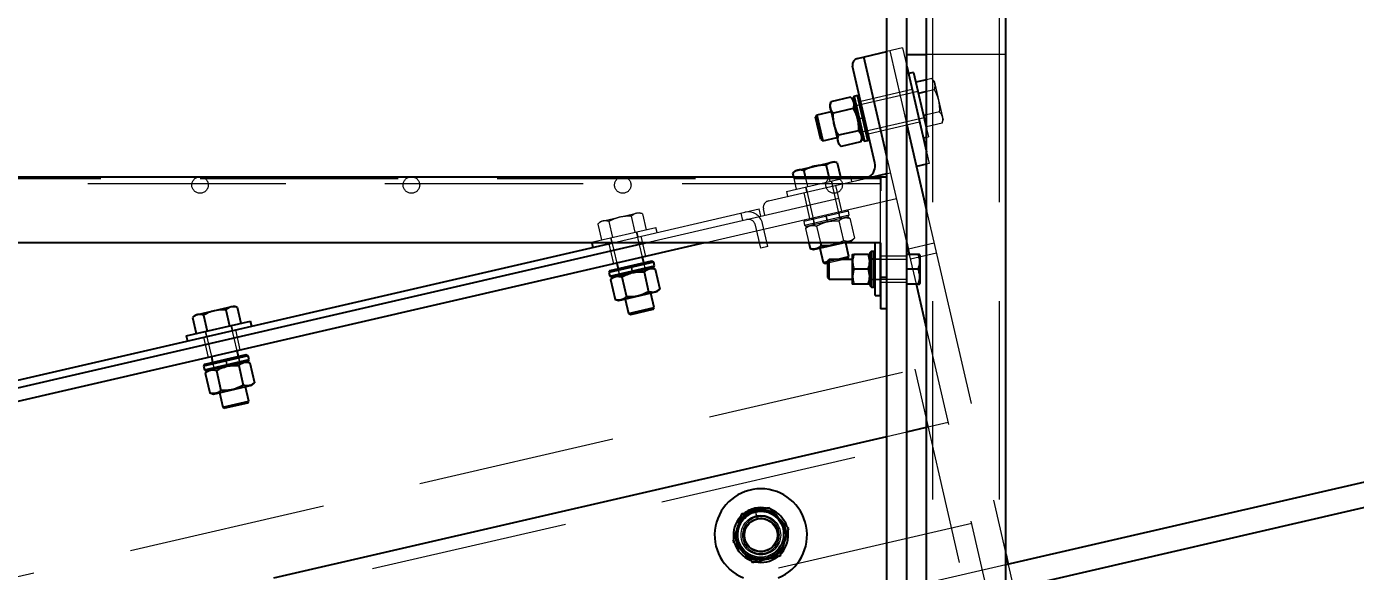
# Model space of a CAD drawing. Header units: millimetres. Extents: x 1293 to 41893, y 1011 to 26911.
# Drawn here: x 13356.9 to 13782.7, y 5968.2 to 6142.9 of the extents above; entities that cross this region are included whole.
import ezdxf

# ---------------------------------------------------------------- set-up
doc = ezdxf.new("R2010")
doc.units = ezdxf.units.MM
doc.header["$LTSCALE"] = 50
doc.linetypes.add('HIDDEN', pattern=[1.905, 1.27, -0.635])
doc.layers.add('CAPA_1', color=7, linetype='Continuous')
doc.styles.add('SLDTEXTSTYLE0', font='TXT', dxfattribs={"width": 0.75})
doc.dimstyles.new('SLDDIMSTYLE0', dxfattribs={"dimtxt": 100, "dimasz": 100, "dimexe": 0, "dimexo": 0.0625, "dimgap": 25, "dimtad": 2, "dimdec": 0, "dimlfac": 1.5, "dimrnd": 1e-09, "dimzin": 12, "dimdsep": 46, "dimtxsty": 'SLDTEXTSTYLE0', "dimsah": 1, "dimcen": 0.09, "dimadec": 0, "dimazin": 3, "dimtfac": 1, "dimtdec": 0, "dimtofl": 0, "dimtmove": 0, "dimatfit": 3, "dimfxl": 1, "dimfrac": 2, "dimtolj": 1, "dimtzin": 12, "dimarcsym": 0})
doc.dimstyles.new('SLDDIMSTYLE1', dxfattribs={"dimtxt": 100, "dimasz": 100, "dimexe": 0, "dimexo": 0.0625, "dimgap": 25, "dimtad": 2, "dimdec": 4, "dimlfac": 75, "dimzin": 12, "dimdsep": 46, "dimtxsty": 'SLDTEXTSTYLE0', "dimsah": 1, "dimcen": 0.09, "dimadec": 0, "dimazin": 3, "dimtfac": 1, "dimtdec": 0, "dimtofl": 0, "dimtmove": 0, "dimatfit": 3, "dimfxl": 1, "dimfrac": 2, "dimtolj": 1, "dimtzin": 12, "dimarcsym": 0})

# ---------------------------------------------------------------- blocks, each defined once
blk = doc.blocks.new('_D_3')
at = {"layer": 'CAPA_1', "transparency": 16777216}
blk.add_arc((9899.27, 4708.49), 5214.32, 0, 13, dxfattribs=at)
for points in [[(14979.94, 5881.46), (14986.48, 5780.49), (15016.52, 5787.13)], [(15113.58, 4708.49), (15128.01, 4808.64), (15097.24, 4808.34)]]:
    blk.add_solid(points, dxfattribs=at)
at = {"layer": 'CAPA_1', "transparency": 16777216, "insert": (15196.76, 5413.27), "char_height": 100, "attachment_point": 1, "rotation": 276.5, "style": 'SLDTEXTSTYLE0'}
blk.add_mtext('13°', dxfattribs=at)
blk = doc.blocks.new('_D_5')
at = {"layer": 'CAPA_1', "transparency": 16777216}
for p, q in [((11574.4, 7831.18), (17588.06, 7831.18)), ((17538.06, 7831.18), (17538.06, 4708.49)), ((16485.16, 4708.49), (17588.06, 4708.49))]:
    blk.add_line(p, q, dxfattribs=at)
for points in [[(17538.06, 7831.18), (17522.68, 7731.18), (17553.45, 7731.18)], [(17538.06, 4708.49), (17553.45, 4808.49), (17522.68, 4808.49)]]:
    blk.add_solid(points, dxfattribs=at)
at = {"layer": 'CAPA_1', "transparency": 16777216, "insert": (17409.15, 6122.06), "char_height": 100, "attachment_point": 1, "rotation": 90, "style": 'SLDTEXTSTYLE0'}
blk.add_mtext('4684', dxfattribs=at)

msp = doc.modelspace()

# ---------------------------------------------------------------- linework, layer by layer
at = {"color": 7, "linetype": 'Continuous', "lineweight": 25}
for p, q in [((13645.3101497, 4848.3268323), (13645.3101497, 7081.6452249)), ((13670.7101497, 4848.3268323), (13670.7101497, 7081.6452249)), ((13632.6101497, 4721.8176909), (13632.6101497, 6351.8262403)), ((13638.9601497, 4708.4843575), (13638.9601497, 6351.8262403)), ((13623.1799955, 6132.6696017), (13632.6101497, 6134.8467243)), ((13632.6101497, 6101.2476261), (13625.2457121, 6133.1465099)), ((13638.9601497, 6133.9020517), (13645.3101497, 6133.9020517)), ((13628.7392211, 6099.195551), (13621.5962633, 6130.1351004)), ((13638.9601497, 6130.1994801), (13645.3101497, 6102.6946083)), ((13641.1634832, 6128.1833574), (13639.5135499, 6127.8024403)), ((13641.1634832, 6128.1833574), (13645.3101497, 6110.2221718)), ((13645.3101497, 6125.8041916), (13641.8947957, 6125.015695)), ((13620.9720438, 6120.1850764), (13614.6065931, 6118.7154963)), ((13621.7827433, 6119.3157076), (13620.9720438, 6120.1850764)), ((13622.0591522, 6120.4708126), (13621.6625846, 6119.8361719)), ((13624.7384904, 6106.5129604), (13621.6625846, 6119.8361719)), ((13623.2223552, 6120.7393592), (13622.0591522, 6120.4708126)), ((13622.0591522, 6120.4708126), (13625.3731311, 6106.1163929)), ((13623.8569959, 6120.3427917), (13623.2223552, 6120.7393592)), ((13626.5363341, 6106.3849394), (13623.2223552, 6120.7393592)), ((13645.3101497, 6122.041582), (13642.7195055, 6121.4434846)), ((13614.7245488, 6115.5624174), (13610.1096854, 6114.4969922)), ((13614.6065931, 6118.7154963), (13614.2590474, 6117.5787255)), ((13614.2590474, 6117.5787255), (13617.0946358, 6105.2964427)), ((13621.7964752, 6116.6132432), (13615.4313876, 6115.143747)), ((13610.1096854, 6114.4969922), (13609.7131178, 6113.8623514)), ((13611.3796302, 6106.6438932), (13609.7131178, 6113.8623514)), ((13610.1096854, 6114.4969922), (13612.0142709, 6106.2473256)), ((13638.9601497, 6111.3805715), (13645.3101497, 6083.8756997)), ((13645.3101497, 6114.5163627), (13644.368925, 6114.2990638)), ((13612.0142709, 6106.2473256), (13616.6291344, 6107.3127508)), ((13623.4459915, 6109.4684033), (13617.0809039, 6107.998907)), ((13624.270786, 6105.8966539), (13624.6183317, 6107.0334247)), ((13626.5363341, 6106.3849394), (13626.9329017, 6107.0195802)), ((13644.2750139, 6107.1782739), (13645.3101497, 6107.4172538)), ((13645.3101497, 6110.753753), (13645.1936347, 6110.7268534)), ((13611.3796302, 6106.6438932), (13612.0142709, 6106.2473256)), ((13617.0946358, 6105.2964427), (13617.9053354, 6104.4270739)), ((13624.270786, 6105.8966539), (13617.9053354, 6104.4270739)), ((13624.7384904, 6106.5129604), (13625.3731311, 6106.1163929)), ((13625.3731311, 6106.1163929), (13626.5363341, 6106.3849394)), ((13603.2030761, 6096.668069), (13614.7233884, 6099.3277427)), ((13614.7233884, 6099.3277427), (13614.7743139, 6099.3394997)), ((13614.7743139, 6099.3394997), (13615.577995, 6099.5250442)), ((13616.6625114, 6099.1934742), (13615.577995, 6099.5250442)), ((13616.6625114, 6099.1934742), (13617.6973268, 6094.7111964)), ((13645.3101497, 6098.7791943), (13642.0435187, 6098.0250331)), ((13124.6101497, 6094.7111964), (13632.6168163, 6094.7111964)), ((13603.2030761, 6096.668069), (13602.3736698, 6095.8946352)), ((13602.3736698, 6095.8946352), (13602.6468882, 6094.7111964)), ((13605.9458802, 6096.7193449), (13606.4094979, 6094.7111964)), ((13613.090301, 6098.3687644), (13613.9347172, 6094.7111964)), ((13620.6066927, 6094.7111964), (13621.0122118, 6094.8048178)), ((13621.033826, 6094.7111964), (13621.0122118, 6094.8048178)), ((13628.1342562, 6094.7111964), (13632.6101497, 6095.7445378)), ((13630.4968163, 6094.7111964), (13630.4968163, 6090.1565297)), ((13630.4968163, 6073.5445297), (13126.7301497, 6073.5445297)), ((13574.0891674, 6073.5445297), (13204.7245742, 5988.2699942)), ((13245.7864902, 6004.5275968), (13544.73167, 6073.5445297)), ((13246.3197742, 6002.2176902), (13555.2702588, 6073.5445297)), ((13538.0004841, 6073.5445297), (13538.3411022, 6072.0691509)), ((13607.533819, 6073.5445297), (13607.9513209, 6071.7361303)), ((13609.0880917, 6071.3885846), (13618.4265161, 6073.5445297)), ((13611.2959871, 6073.5445297), (13611.5230702, 6072.5609248)), ((13620.4194916, 6069.1438081), (13619.403505, 6073.5445297)), ((13628.8001497, 6056.6111964), (13628.8001497, 6073.5445297)), ((13630.493483, 6056.6111964), (13630.493483, 6073.5445297)), ((13630.4968163, 6073.5445297), (13630.4968163, 6052.3778631)), ((13639.8610877, 6069.8403631), (13638.9601497, 6073.7427543)), ((13554.6826042, 6067.1525091), (13554.2635954, 6068.9674358)), ((13607.9513209, 6071.7361303), (13609.0880917, 6071.3885846)), ((13611.1043999, 6071.854086), (13612.169825, 6067.2392225)), ((13616.5603845, 6068.2528631), (13620.4194916, 6069.1438081)), ((13620.022924, 6068.5091674), (13620.4194916, 6069.1438081)), ((13621.5754432, 6069.8403631), (13621.5505663, 6069.7972751)), ((13621.5505663, 6060.3584511), (13621.5505663, 6069.7972751)), ((13626.6577424, 6069.8403631), (13621.9996403, 6069.8403631)), ((13627.1068163, 6070.3020297), (13627.635983, 6070.8311964)), ((13627.635983, 6070.831018), (13627.1068163, 6070.3018678)), ((13627.1068163, 6070.3020297), (13627.1068163, 6059.8536964)), ((13627.635983, 6070.8311964), (13628.270983, 6070.8311964)), ((13627.635983, 6059.3245297), (13627.635983, 6070.831018)), ((13627.635983, 6070.831018), (13628.270983, 6070.831018)), ((13628.270983, 6070.8311964), (13628.8001497, 6070.3020297)), ((13628.270983, 6070.831018), (13628.270983, 6059.3245297)), ((13628.8001497, 6070.3018678), (13628.270983, 6070.831018)), ((13642.6264481, 6069.8403631), (13638.9601497, 6069.8403631)), ((13643.193483, 6069.594991), (13643.0518174, 6069.8403631)), ((13643.193483, 6069.594991), (13643.193483, 6060.5607351)), ((13557.8540175, 6067.3416017), (13543.4995977, 6064.0276227)), ((13543.8961652, 6064.6622635), (13543.4995977, 6064.0276227)), ((13543.7681442, 6062.8644197), (13558.122564, 6066.1783987)), ((13543.8961652, 6064.6622635), (13557.2193767, 6067.7381692)), ((13557.7259965, 6065.5437579), (13544.402785, 6062.4678522)), ((13546.0139288, 6067.0628502), (13546.4329377, 6065.2479236)), ((13558.3423029, 6065.0760535), (13557.2055321, 6065.4235993)), ((13557.8540175, 6067.3416017), (13557.2193767, 6067.7381692)), ((13557.7259965, 6065.5437579), (13558.122564, 6066.1783987)), ((13558.122564, 6066.1783987), (13557.8540175, 6067.3416017)), ((13558.3423029, 6065.0760535), (13559.811883, 6058.7106029)), ((13612.169825, 6067.2392225), (13613.5601497, 6067.5602043)), ((13612.169825, 6067.2392225), (13612.8044658, 6066.842655)), ((13613.5601497, 6067.0171183), (13612.8044658, 6066.842655)), ((13614.0893163, 6068.2528631), (13613.5601497, 6067.7236964)), ((13613.5601497, 6067.7236964), (13613.5601497, 6062.4320297)), ((13621.5505663, 6068.2528631), (13614.0893163, 6068.2528631)), ((13614.0893163, 6061.9028631), (13614.0893163, 6068.2528631)), ((13620.022924, 6068.5091674), (13618.9127481, 6068.2528631)), ((13626.6542191, 6065.0778631), (13622.0031635, 6065.0778631)), ((13630.4968163, 6068.2528631), (13630.493483, 6068.2528631)), ((13642.6264481, 6065.0778631), (13638.9601497, 6065.0778631)), ((13543.4995977, 6064.0276227), (13543.7681442, 6062.8644197)), ((13543.7681442, 6062.8644197), (13544.402785, 6062.4678522)), ((13544.9232493, 6062.5880108), (13544.0538805, 6061.7773113)), ((13544.0538805, 6061.7773113), (13545.5234606, 6055.4118607)), ((13547.6257136, 6062.6017428), (13549.0952099, 6056.2366551)), ((13554.7705536, 6064.2512591), (13556.2400499, 6057.8861714)), ((13613.5601497, 6062.4320297), (13614.0893163, 6061.9028631)), ((13614.0893163, 6061.9028631), (13621.5505663, 6061.9028631)), ((13626.6577424, 6060.3153631), (13621.9996403, 6060.3153631)), ((13627.0819395, 6060.3153631), (13627.1068163, 6060.3584511)), ((13630.493483, 6061.9028631), (13630.4968163, 6061.9028631)), ((13632.6101497, 6062.3778631), (13630.4968163, 6062.3778631)), ((13642.6264481, 6060.3153631), (13638.9601497, 6060.3153631)), ((13645.3101497, 6046.2378825), (13642.0601072, 6060.3153631)), ((13643.0518174, 6060.3153631), (13643.193483, 6060.5607351)), ((13546.6602314, 6055.0643149), (13558.9425142, 6057.8999034)), ((13557.9916312, 6052.8195385), (13556.9262061, 6057.434402)), ((13558.9425142, 6057.8999034), (13559.811883, 6058.7106029)), ((13627.1068163, 6059.8536964), (13627.635983, 6059.3245297)), ((13627.635983, 6059.3245297), (13628.270983, 6059.3245297)), ((13628.270983, 6059.3245297), (13628.8001497, 6059.8536964)), ((13628.8001497, 6056.6111964), (13630.493483, 6056.6111964)), ((13411.7138137, 6050.5476269), (13423.234126, 6053.2073006)), ((13420.7464321, 6052.0510209), (13421.92847, 6046.931052)), ((13424.3186425, 6052.8757306), (13423.234126, 6053.2073006)), ((13424.3186425, 6052.8757306), (13425.5006804, 6047.7557618)), ((13545.5234606, 6055.4118607), (13546.6602314, 6055.0643149)), ((13548.6765395, 6055.5298164), (13549.7419647, 6050.9149529)), ((13549.7419647, 6050.9149529), (13557.9916312, 6052.8195385)), ((13557.5950637, 6052.1848977), (13550.3766054, 6050.5183853)), ((13557.5950637, 6052.1848977), (13557.9916312, 6052.8195385)), ((13632.6101497, 6052.3778631), (13630.4968163, 6052.3778631)), ((13408.0441764, 6043.7256103), (13428.6683428, 6048.4870743)), ((13410.8592071, 6050.3503254), (13410.0298009, 6049.5768916)), ((13410.0298009, 6049.5768916), (13411.2118388, 6044.4569228)), ((13410.8592071, 6050.3503254), (13411.6628882, 6050.5358698)), ((13411.6628882, 6050.5358698), (13411.7138137, 6050.5476269)), ((13413.6020113, 6050.4016014), (13414.7840492, 6045.2816325)), ((13429.0492599, 6046.837141), (13428.6683428, 6048.4870743)), ((13549.7419647, 6050.9149529), (13550.3766054, 6050.5183853)), ((13408.0441764, 6043.7256103), (13408.4250935, 6042.075677)), ((13424.7665956, 6037.1590352), (13424.3475868, 6038.9739619)), ((13427.9380088, 6037.3481277), (13413.583589, 6034.0341488)), ((13413.9801566, 6034.6687896), (13413.583589, 6034.0341488)), ((13413.8521356, 6032.8709458), (13428.2065554, 6036.1849248)), ((13413.9801566, 6034.6687896), (13427.3033681, 6037.7446953)), ((13427.8099878, 6035.550284), (13414.4867763, 6032.4743783)), ((13416.0979202, 6037.0693763), (13416.516929, 6035.2544496)), ((13428.4262943, 6035.0825796), (13427.2895235, 6035.4301253)), ((13427.9380088, 6037.3481277), (13427.3033681, 6037.7446953)), ((13427.8099878, 6035.550284), (13428.2065554, 6036.1849248)), ((13428.2065554, 6036.1849248), (13427.9380088, 6037.3481277)), ((13428.4262943, 6035.0825796), (13429.8958744, 6028.717129)), ((13413.583589, 6034.0341488), (13413.8521356, 6032.8709458)), ((13413.8521356, 6032.8709458), (13414.4867763, 6032.4743783)), ((13415.0072407, 6032.5945369), (13414.1378718, 6031.7838374)), ((13414.1378718, 6031.7838374), (13415.6074519, 6025.4183867)), ((13417.709705, 6032.6082689), (13419.1792013, 6026.2431812)), ((13424.854545, 6034.2577851), (13426.3240412, 6027.8926975)), ((13416.7442227, 6025.070841), (13429.0265056, 6027.9064295)), ((13428.0756226, 6022.8260646), (13427.0101974, 6027.440928)), ((13429.0265056, 6027.9064295), (13429.8958744, 6028.717129)), ((13923.8218721, 6028.7378477), (13670.7101497, 5970.3024022)), ((13415.6074519, 6025.4183867), (13416.7442227, 6025.070841)), ((13418.7605309, 6025.5363424), (13419.8259561, 6020.921479)), ((13419.8259561, 6020.921479), (13428.0756226, 6022.8260646)), ((13427.679055, 6022.1914238), (13420.4605968, 6020.5249114)), ((13427.679055, 6022.1914238), (13428.0756226, 6022.8260646)), ((13419.8259561, 6020.921479), (13420.4605968, 6020.5249114)), ((13638.9601497, 6012.9851937), (13645.3101497, 6014.4512067)), ((13905.7663126, 6016.404052), (13670.7101497, 5962.1370609)), ((13436.1105538, 5966.1536745), (13632.6101497, 6011.5191807)), ((13590.2303427, 5988.453972), (13590.4227133, 5987.6207232)), ((13590.2978632, 5988.4692806), (13590.4836134, 5987.6347831)), ((13670.7101497, 5973.8562125), (13671.4890936, 5970.4822356))]:
    msp.add_line(p, q, dxfattribs=at)
at = {"color": 1, "linetype": 'HIDDEN', "lineweight": 18}
for p, q in [((13647.3421497, 4848.3268323), (13647.3421497, 7081.6452249)), ((13668.6781497, 4848.3268323), (13668.6781497, 7081.6452249)), ((13637.6202119, 6136.0033883), (13632.6101497, 6134.8467243)), ((13633.4953786, 6135.0510955), (13638.9601497, 6111.3805715)), ((13637.6202119, 6136.0033883), (13638.9601497, 6130.1994801)), ((13670.7101497, 6133.9020517), (13645.3101497, 6133.9020517)), ((13647.0147646, 6126.197733), (13645.3101497, 6125.8041916)), ((13647.7881984, 6125.3683268), (13647.0147646, 6126.197733)), ((13647.7881984, 6125.3683268), (13647.9737428, 6124.5646456)), ((13647.9737428, 6124.5646456), (13647.9854998, 6124.5137202)), ((13647.9854998, 6124.5137202), (13650.447872, 6113.8480144)), ((13642.5919224, 6121.9961075), (13622.2482447, 6117.2993994)), ((13640.7039159, 6122.6463987), (13624.2045828, 6118.8372275)), ((13642.5728766, 6122.0786042), (13640.9229433, 6121.697687)), ((13647.8394743, 6122.6255226), (13645.3101497, 6122.041582)), ((13622.7562305, 6117.4514347), (13622.1215898, 6117.8480023)), ((13623.9194335, 6117.7199813), (13622.7562305, 6117.4514347)), ((13624.3160011, 6118.354622), (13623.9194335, 6117.7199813)), ((13649.4888938, 6115.4811018), (13645.3101497, 6114.5163627)), ((13625.3949488, 6113.6811859), (13623.2005375, 6113.1745662)), ((13623.2090332, 6113.1377674), (13623.7237, 6113.2608639)), ((13623.7291888, 6113.2370893), (13623.2126474, 6113.1221126)), ((13624.886903, 6113.5294105), (13623.7237, 6113.2608639)), ((13623.7291888, 6113.2370893), (13624.8923918, 6113.5056359)), ((13624.1528303, 6109.0497329), (13644.496508, 6113.7464409)), ((13624.886903, 6113.5294105), (13625.4034445, 6113.6443872)), ((13625.4070587, 6113.6287323), (13624.8923918, 6113.5056359)), ((13626.5853148, 6108.5251443), (13643.0846479, 6112.3343155)), ((13642.8656206, 6113.2830272), (13644.5155539, 6113.6639443)), ((13650.3136036, 6111.9088914), (13645.3101497, 6110.753753)), ((13650.3136036, 6111.9088914), (13650.6451735, 6112.9934078)), ((13650.447872, 6113.8480144), (13650.4596291, 6113.7970889)), ((13650.4596291, 6113.7970889), (13650.6451735, 6112.9934078)), ((13624.2794852, 6108.5011301), (13624.6760528, 6109.1357708)), ((13624.6760528, 6109.1357708), (13625.8392558, 6109.4043174)), ((13625.8392558, 6109.4043174), (13626.4738965, 6109.0077498)), ((13645.3101497, 6110.2221718), (13645.9249472, 6107.559191)), ((13645.3101497, 6107.4172538), (13645.9249472, 6107.559191)), ((13638.9601497, 6073.7427543), (13632.6101497, 6101.2476261)), ((13645.3101497, 6102.6946083), (13646.1683519, 6098.9773259)), ((13646.1683519, 6098.9773259), (13645.3101497, 6098.7791943)), ((13126.7301497, 6094.1820297), (13630.4968163, 6094.1820297)), ((13594.6271312, 6086.9754671), (13628.1342562, 6094.7111964)), ((13600.3880454, 6090.0433539), (13620.6066927, 6094.7111964)), ((13602.6468882, 6094.7111964), (13603.5557078, 6090.7746663)), ((13606.4094979, 6094.7111964), (13607.1279182, 6091.5993761)), ((13613.9347172, 6094.7111964), (13614.272339, 6093.2487956)), ((13617.6973268, 6094.7111964), (13617.8445494, 6094.0735054)), ((13621.3931289, 6093.1548845), (13621.033826, 6094.7111964)), ((13632.6101497, 6095.7445378), (13633.8163472, 6096.0230105)), ((13632.6168163, 6094.7111964), (13632.6168163, 6052.3778631)), ((13630.4968163, 6092.4338631), (13126.7301497, 6092.4338631)), ((13555.2702588, 6073.5445297), (13634.76864, 6091.8981772)), ((13600.3880454, 6090.0433539), (13600.7689625, 6088.3934206)), ((13606.4927987, 6091.4527472), (13606.8737158, 6089.8028139)), ((13606.5752953, 6091.4717931), (13609.3674178, 6079.3777819)), ((13617.6170843, 6081.2823675), (13614.8249619, 6093.3763786)), ((13615.2883756, 6091.7454912), (13614.9074585, 6093.3954245)), ((13618.1416729, 6083.714852), (13616.2370873, 6091.9645185)), ((13630.4968163, 6073.5445297), (13630.4968163, 6090.1565297)), ((13574.0891674, 6073.5445297), (13635.7209328, 6087.7733439)), ((13605.9250041, 6089.5837865), (13607.8295897, 6081.33412)), ((13540.7752157, 6080.3437993), (13552.2955281, 6083.003473)), ((13544.73167, 6073.5445297), (13591.6878632, 6084.3852211)), ((13550.6624407, 6082.0444948), (13551.8444786, 6076.924526)), ((13552.2955281, 6083.003473), (13552.3464535, 6083.0152301)), ((13552.3464535, 6083.0152301), (13553.1501347, 6083.2007745)), ((13554.2346511, 6082.8692046), (13553.1501347, 6083.2007745)), ((13554.2346511, 6082.8692046), (13555.416689, 6077.7492357)), ((13586.4463806, 6080.7421046), (13585.9130966, 6083.0520112)), ((13592.2211472, 6082.0753145), (13591.6878632, 6084.3852211)), ((13593.5203073, 6082.3752492), (13593.043399, 6084.4409657)), ((13620.2818778, 6083.6658713), (13605.927458, 6080.3518924)), ((13606.1960046, 6079.1886894), (13620.5504244, 6082.5026683)), ((13620.1538568, 6081.8680276), (13606.8306453, 6078.7921218)), ((13608.3121952, 6081.4455383), (13608.946836, 6081.0489707)), ((13612.9856313, 6082.524486), (13613.4922511, 6080.3300747)), ((13613.1374067, 6082.0164402), (13613.02243, 6082.5329816)), ((13613.0380849, 6082.5365959), (13613.1611814, 6082.021929)), ((13613.1374067, 6082.0164402), (13613.4059533, 6080.8532372)), ((13613.4297279, 6080.858726), (13613.1611814, 6082.021929)), ((13617.2624998, 6082.968793), (13617.6590674, 6083.6034337)), ((13617.5310464, 6081.80559), (13617.2624998, 6082.968793)), ((13618.1656872, 6081.4090224), (13617.5310464, 6081.80559)), ((13620.7701633, 6081.4003232), (13619.6333925, 6081.7478689)), ((13620.2818778, 6083.6658713), (13619.647237, 6084.0624389)), ((13620.1538568, 6081.8680276), (13620.5504244, 6082.5026683)), ((13620.5504244, 6082.5026683), (13620.2818778, 6083.6658713)), ((13645.3101497, 6083.8756997), (13670.7101497, 5973.8562125)), ((13537.9601851, 6073.7190842), (13558.5843514, 6078.4805482)), ((13540.7752157, 6080.3437993), (13539.9458095, 6079.5703655)), ((13539.9458095, 6079.5703655), (13541.1278474, 6074.4503967)), ((13543.5180199, 6080.3950753), (13544.7000578, 6075.2751065)), ((13558.9652685, 6076.8306149), (13558.5843514, 6078.4805482)), ((13592.1607511, 6071.7983299), (13590.4445245, 6079.2321239)), ((13594.4706577, 6072.3316138), (13592.7544312, 6079.7654079)), ((13606.3240256, 6080.9865331), (13605.927458, 6080.3518924)), ((13605.927458, 6080.3518924), (13606.1960046, 6079.1886894)), ((13606.1960046, 6079.1886894), (13606.8306453, 6078.7921218)), ((13607.3511097, 6078.9122805), (13606.4817408, 6078.1015809)), ((13606.4817408, 6078.1015809), (13607.533819, 6073.5445297)), ((13609.2153825, 6079.8857677), (13608.818815, 6079.251127)), ((13608.946836, 6081.0489707), (13609.2153825, 6079.8857677)), ((13610.053574, 6078.9260124), (13611.2959871, 6073.5445297)), ((13613.5290498, 6080.3385703), (13613.4059533, 6080.8532372)), ((13613.4297279, 6080.858726), (13613.5447047, 6080.3421846)), ((13617.198414, 6080.5755287), (13618.6679102, 6074.2104411)), ((13620.7701633, 6081.4003232), (13622.2397434, 6075.0348726)), ((13537.9601851, 6073.7190842), (13538.0004841, 6073.5445297)), ((13543.4971438, 6073.2595169), (13544.9827205, 6066.824777)), ((13544.0649383, 6075.1284776), (13544.4458554, 6073.4785442)), ((13544.147435, 6075.1475234), (13546.0139288, 6067.0628502)), ((13554.2635954, 6068.9674358), (13552.3971015, 6077.052109)), ((13552.8605153, 6075.4212215), (13552.4795982, 6077.0711549)), ((13555.2948037, 6069.205509), (13553.809227, 6075.6402489)), ((13618.6679102, 6074.2104411), (13617.1767258, 6073.5445297)), ((13618.4265161, 6073.5445297), (13621.3703745, 6074.224173)), ((13619.403505, 6073.5445297), (13619.3540664, 6073.7586716)), ((13621.3703745, 6074.224173), (13622.2397434, 6075.0348726)), ((13647.7267891, 6073.4080841), (13639.4771226, 6071.5034985)), ((13594.4706577, 6072.3316138), (13592.1607511, 6071.7983299)), ((13627.635983, 6068.3911964), (13627.1068163, 6068.9203631)), ((13627.1068163, 6068.9202439), (13627.635983, 6068.3910937)), ((13628.8001497, 6068.9203631), (13628.270983, 6068.3911964)), ((13628.270983, 6068.3910937), (13628.8001497, 6068.9202439)), ((13638.9601497, 6069.3111964), (13630.4968163, 6069.3111964)), ((13642.0601072, 6060.3153631), (13639.8610877, 6069.8403631)), ((13640.1956594, 6068.3911735), (13648.445326, 6070.2957591)), ((13545.8843349, 6065.1212686), (13546.5189756, 6064.7247011)), ((13546.4329377, 6065.2479236), (13546.9395574, 6063.0535123)), ((13546.5189756, 6064.7247011), (13546.7875222, 6063.5614981)), ((13550.557771, 6066.2002163), (13551.0643907, 6064.005805)), ((13550.7095464, 6065.6921705), (13550.5945697, 6066.208712)), ((13550.6102245, 6066.2123262), (13550.733321, 6065.6976594)), ((13550.7095464, 6065.6921705), (13550.978093, 6064.5289676)), ((13551.0018676, 6064.5344564), (13550.733321, 6065.6976594)), ((13551.1011894, 6064.0143007), (13550.978093, 6064.5289676)), ((13551.0018676, 6064.5344564), (13551.1168443, 6064.0179149)), ((13555.189224, 6064.9580978), (13554.6826042, 6067.1525091)), ((13554.8346395, 6066.6445233), (13555.2312071, 6067.2791641)), ((13555.1031861, 6065.4813203), (13554.8346395, 6066.6445233)), ((13555.7378268, 6065.0847528), (13555.1031861, 6065.4813203)), ((13613.5601497, 6067.5602043), (13616.5603845, 6068.2528631)), ((13618.9127481, 6068.2528631), (13613.5601497, 6067.0171183)), ((13630.493483, 6068.2528631), (13627.1068163, 6068.2528631)), ((13628.270983, 6068.3911964), (13627.635983, 6068.3911964)), ((13628.270983, 6068.3910937), (13627.635983, 6068.3910937)), ((13630.493483, 6068.3375297), (13628.8001497, 6068.3375297)), ((13638.9601497, 6068.2528631), (13630.4968163, 6068.2528631)), ((13546.7875222, 6063.5614981), (13546.3909546, 6062.9268573)), ((13551.1127462, 6064.0169688), (13551.0643907, 6064.005805)), ((13627.1068163, 6061.9028631), (13630.493483, 6061.9028631)), ((13627.1068163, 6061.2353631), (13627.635983, 6061.7645297)), ((13627.635983, 6061.7645297), (13628.270983, 6061.7645297)), ((13628.270983, 6061.7645297), (13628.8001497, 6061.2353631)), ((13628.8001497, 6061.8181964), (13630.493483, 6061.8181964)), ((13630.4968163, 6061.9028631), (13638.9601497, 6061.9028631)), ((13638.9601497, 6060.8445297), (13630.4968163, 6060.8445297)), ((13632.6168163, 6062.3778631), (13632.6101497, 6062.3778631)), ((13632.6168163, 6052.3778631), (13632.6101497, 6052.3778631)), ((13413.5811351, 6043.266043), (13415.0667119, 6036.8313031)), ((13414.1489297, 6045.1350036), (13414.5298468, 6043.4850703)), ((13414.2314263, 6045.1540495), (13416.0979202, 6037.0693763)), ((13424.3475868, 6038.9739619), (13422.4810929, 6047.0586351)), ((13422.9445067, 6045.4277476), (13422.5635895, 6047.0776809)), ((13425.3787951, 6039.2120351), (13423.8932183, 6045.646775)), ((13673.8823654, 5922.4780195), (13645.3101497, 6046.2378825)), ((13415.9683262, 6035.1277947), (13416.602967, 6034.7312271)), ((13416.516929, 6035.2544496), (13417.0235488, 6033.0600383)), ((13416.602967, 6034.7312271), (13416.8715135, 6033.5680242)), ((13420.6417623, 6036.2067424), (13421.1483821, 6034.0123311)), ((13420.7935378, 6035.6986966), (13420.678561, 6036.2152381)), ((13420.6942159, 6036.2188523), (13420.8173124, 6035.7041854)), ((13420.7935378, 6035.6986966), (13421.0620843, 6034.5354936)), ((13421.0858589, 6034.5409825), (13420.8173124, 6035.7041854)), ((13425.2732154, 6034.9646239), (13424.7665956, 6037.1590352)), ((13424.9186309, 6036.6510494), (13425.3151984, 6037.2856902)), ((13425.1871774, 6035.4878464), (13424.9186309, 6036.6510494)), ((13425.8218182, 6035.0912789), (13425.1871774, 6035.4878464)), ((12647.6649906, 5803.5580313), (13641.5224567, 6033.0081067)), ((13416.8715135, 6033.5680242), (13416.474946, 6032.9333834)), ((13421.1851808, 6034.0208268), (13421.0620843, 6034.5354936)), ((13421.0858589, 6034.5409825), (13421.2008357, 6034.024441)), ((13421.1967375, 6034.0234949), (13421.1483821, 6034.0123311)), ((13641.5224567, 6033.0081067), (13664.0175621, 5935.5711002)), ((13645.3101497, 6014.4512067), (13652.2773304, 6016.0597072)), ((13003.6459563, 5861.9832006), (13653.2259994, 6011.9505701)), ((13632.6101497, 6011.5191807), (13638.9601497, 6012.9851937)), ((13659.7756989, 5983.580705), (13010.1956557, 5833.6133354)), ((13591.7873966, 5987.321076), (13589.3275008, 5986.7531643)), ((13590.4227133, 5987.6207232), (13590.9951763, 5985.1411138)), ((13591.0365875, 5985.1505027), (13590.4836134, 5987.6347831)), ((13599.4118008, 5981.6177978), (13599.328803, 5981.9773007)), ((13584.8918866, 5978.6442759), (13584.9748843, 5978.284773)), ((13670.7101497, 5970.3024022), (13645.3101497, 5964.4383502)), ((13671.4890936, 5970.4822356), (13693.0919184, 5876.910121))]:
    msp.add_line(p, q, dxfattribs=at)
at = {"color": 7, "linetype": 'Continuous', "lineweight": 25, "flags": 128}
for points in [[(13590.3493793, 5987.9383678), (13589.0169946, 5987.5090779), (13588.5129654, 5987.2778862)], [(13592.5057617, 5988.1448038), (13591.8000819, 5988.1400735), (13590.4128362, 5987.9527551)]]:
    msp.add_lwpolyline(points, dxfattribs=at)
at = {"color": 1, "linetype": 'HIDDEN', "lineweight": 18, "flags": 128}
for points in [[(13593.9169497, 5988.5117043), (13594.607734, 5988.3455923), (13595.5342986, 5988.0259771)], [(13585.5833396, 5985.6677841), (13586.3952443, 5986.4836153), (13586.8014372, 5986.8204353)], [(13600.5111829, 5982.7801875), (13600.5989217, 5982.5149346), (13600.9133924, 5981.1242783)], [(13590.3504051, 5971.2925143), (13589.8421124, 5971.418348), (13588.7547245, 5971.8006195)], [(13598.8375191, 5974.1105079), (13597.9952629, 5973.2668714), (13597.5002502, 5972.8648482)]]:
    msp.add_lwpolyline(points, dxfattribs=at)
at = {"color": 1, "linetype": 'HIDDEN', "lineweight": 18}
for centre, radius in [((13412.4801497, 6092.0653631), 2.6458333), ((13480.213483, 6092.0653631), 2.6458333), ((13547.9468163, 6092.0653631), 2.6458333), ((13615.6801497, 6092.0653631), 2.6458333), ((13592.2082623, 5979.8866608), 6.35), ((13592.2082623, 5979.8866608), 5.3763333)]:
    msp.add_circle(centre, radius, dxfattribs=at)
at = {"color": 7, "linetype": 'Continuous', "lineweight": 25}
for radius in [7.8901787, 5.2916667]:
    msp.add_circle((13592.2082623, 5979.8866608), radius, dxfattribs=at)
for centre, radius, start, end in [((13623.6553801, 6130.6104849), 2.11328, 103, 193), ((13624.6143879, 6098.2432582), 4.2333333, 303.452272443, 13), ((13592.2082623, 5979.8866608), 14.8166667, 292.049370514, 247.950619511), ((13592.2082623, 5979.8866608), 8.7926667, 103, 127.94642582), ((13592.2082623, 5979.8866608), 8.7926667, 78.794357239, 102.548847468), ((13592.2082623, 5979.8866608), 8.7926667, 19.21319268, 67.773195579), ((13592.2082623, 5979.8866608), 8.7926667, 138.890990059, 187.182447458), ((13592.2082623, 5979.8866608), 8.7926667, 318.933962532, 8.091574552), ((13592.2082623, 5979.8866608), 8.7926667, 198.313455478, 246.872734209), ((13592.2082623, 5979.8866608), 8.7926667, 257.801674775, 307.003500186)]:
    msp.add_arc(centre, radius, start, end, dxfattribs=at)
at = {"color": 1, "linetype": 'HIDDEN', "lineweight": 18}
for centre, radius, start, end in [((13624.6143879, 6098.2432582), 4.2333333, 283, 303.452272443), ((13595.1025158, 6084.9163503), 2.11328, 103, 193), ((13588.1346179, 6078.6988399), 4.7413333, 13, 103), ((13588.1346179, 6078.6988399), 2.3706667, 13, 103), ((13592.2082623, 5979.8866608), 8.2635, 56.785263253, 87.936813412), ((13592.1143243, 5980.2935512), 7.3983929, 112.82376533, 93.17623467), ((13592.1973221, 5979.9340483), 7.3983929, 112.82376533, 93.17623467), ((13592.2082623, 5979.8866608), 8.2635, 116.563092853, 149.887071228), ((13592.2082623, 5979.8866608), 5.9218333, 103, 102.548847468), ((13592.2082623, 5979.8866608), 5.3926667, 103, 102.548847468), ((13592.2082623, 5979.8866608), 8.2635, 357.300355326, 28.639869193), ((13592.2082623, 5979.8866608), 8.2635, 177.892846764, 209.982552908), ((13592.2082623, 5979.8866608), 8.7926667, 187.182447458, 198.313455478), ((13592.2082623, 5979.8866608), 8.2635, 297.996772679, 329.165078617), ((13592.2082623, 5979.8866608), 8.2635, 238.752602963, 269.662195718)]:
    msp.add_arc(centre, radius, start, end, dxfattribs=at)
for points, knots in [([(13647.9737428, 6124.5646456), (13647.9132686, 6124.7611978), (13647.7328521, 6125.3475844), (13647.3015185, 6125.8582431), (13647.0147646, 6126.197733)], [0, 0, 0, 0, 0.3351922062, 1, 1, 1, 1]), ([(13647.8394743, 6122.6255226), (13647.8763496, 6122.7512906), (13648.0662208, 6123.3988718), (13648.0215196, 6124.0162468), (13647.9854998, 6124.5137202)], [0, 0, 0, 0, 0.1942119601, 1, 1, 1, 1]), ([(13649.2049289, 6119.2317927), (13649.0330167, 6119.8324154), (13648.6956163, 6121.0112175), (13648.1212096, 6122.0942945), (13647.8394743, 6122.6255226)], [0, 0, 0, 0, 0.5095195514, 1, 1, 1, 1]), ([(13649.4888938, 6115.4811018), (13649.5065431, 6115.921021), (13649.5556239, 6117.1443949), (13649.3561726, 6118.3547954), (13649.228443, 6119.1299418)], [0, 0, 0, 0, 0.3595950484, 1, 1, 1, 1]), ([(13650.447872, 6113.8480144), (13650.3873978, 6114.0445666), (13650.2069813, 6114.6309532), (13649.7756477, 6115.1416119), (13649.4888938, 6115.4811018)], [0, 0, 0, 0, 0.3351922062, 1, 1, 1, 1]), ([(13650.3136036, 6111.9088914), (13650.3504788, 6112.0346594), (13650.5403501, 6112.6822406), (13650.4956488, 6113.2996156), (13650.4596291, 6113.7970889)], [0, 0, 0, 0, 0.1942119601, 1, 1, 1, 1]), ([(13546.9117497, 6081.7605299), (13546.311127, 6081.5886177), (13545.1323249, 6081.2512173), (13544.049248, 6080.6768106), (13543.5180199, 6080.3950753)], [0, 0, 0, 0, 0.5095195514, 1, 1, 1, 1]), ([(13550.6624407, 6082.0444948), (13550.2225215, 6082.062144), (13548.9991476, 6082.1112249), (13547.7887471, 6081.9117736), (13547.0136006, 6081.784044)], [0, 0, 0, 0, 0.3595950484, 1, 1, 1, 1]), ([(13552.2955281, 6083.003473), (13552.0989759, 6082.9429988), (13551.5125893, 6082.7625823), (13551.0019306, 6082.3312487), (13550.6624407, 6082.0444948)], [0, 0, 0, 0, 0.3351922062, 1, 1, 1, 1]), ([(13554.2346511, 6082.8692046), (13554.1088831, 6082.9060798), (13553.4613019, 6083.0959511), (13552.8439269, 6083.0512498), (13552.3464535, 6083.0152301)], [0, 0, 0, 0, 0.1942119601, 1, 1, 1, 1]), ([(13617.198414, 6080.5755287), (13617.4715815, 6080.8067282), (13618.0238399, 6081.2741405), (13618.9251848, 6081.6066025), (13619.8528341, 6081.6383055), (13620.4625248, 6081.4801337), (13620.7701633, 6081.4003232)], [0, 0, 0, 0, 0.2646176718, 0.5349733347, 0.7653562273, 1, 1, 1, 1]), ([(13541.5788969, 6080.5293438), (13541.3823446, 6080.4688696), (13540.7959581, 6080.2884531), (13540.2852994, 6079.8571195), (13539.9458095, 6079.5703655)], [0, 0, 0, 0, 0.3351922062, 1, 1, 1, 1]), ([(13543.5180199, 6080.3950753), (13543.3922519, 6080.4319506), (13542.7446707, 6080.6218218), (13542.1272957, 6080.5771206), (13541.6298223, 6080.5411008)], [0, 0, 0, 0, 0.1942119601, 1, 1, 1, 1]), ([(13606.4817408, 6078.1015809), (13606.7549052, 6078.3327469), (13607.307158, 6078.8000918), (13608.2085147, 6079.1324549), (13609.136194, 6079.1640712), (13609.7459185, 6079.0058485), (13610.053574, 6078.9260124)], [0, 0, 0, 0, 0.2646061211, 0.5349506065, 0.7653448938, 1, 1, 1, 1]), ([(13610.053574, 6078.9260124), (13610.3332772, 6079.0763321), (13611.1586246, 6079.5198949), (13612.6190428, 6080.1134068), (13614.7386656, 6080.6099266), (13616.2870267, 6080.5882738), (13617.198414, 6080.5755287)], [0, 0, 0, 0, 0.1280647744, 0.377893031, 0.6338190398, 1, 1, 1, 1]), ([(13622.2397434, 6075.0348726), (13621.966579, 6074.8037066), (13621.4143262, 6074.3363617), (13620.5129695, 6074.0039986), (13619.5852902, 6073.9723823), (13618.9755657, 6074.1306049), (13618.6679102, 6074.2104411)], [0, 0, 0, 0, 0.2646061211, 0.5349506065, 0.7653448938, 1, 1, 1, 1])]:
    msp.add_open_spline(points, degree=3, knots=knots, dxfattribs=at)
at = {"color": 7, "linetype": 'Continuous', "lineweight": 25}
for points, knots in [([(13620.9720438, 6120.1850764), (13621.2032097, 6119.911912), (13621.6705547, 6119.3596592), (13622.0029177, 6118.4583025), (13622.034534, 6117.5306232), (13621.8763114, 6116.9208987), (13621.7964752, 6116.6132432)], [0, 0, 0, 0, 0.2646061211, 0.5349506065, 0.7653448938, 1, 1, 1, 1]), ([(13615.4313876, 6115.143747), (13615.2001881, 6115.4169145), (13614.7327758, 6115.9691729), (13614.4003138, 6116.8705178), (13614.3686108, 6117.7981671), (13614.5267826, 6118.4078578), (13614.6065931, 6118.7154963)], [0, 0, 0, 0, 0.2646176718, 0.5349733347, 0.76535622725, 1, 1, 1, 1]), ([(13621.7964752, 6116.6132432), (13621.9467949, 6116.33354), (13622.3903577, 6115.5081927), (13622.9838696, 6114.0477745), (13623.4803894, 6111.9281516), (13623.4587366, 6110.3797905), (13623.4459915, 6109.4684033)], [0, 0, 0, 0, 0.12806477444, 0.37789303104, 0.63381903979, 1, 1, 1, 1]), ([(13617.0809039, 6107.998907), (13616.6699062, 6108.8124677), (13615.9788567, 6110.1803845), (13615.4909927, 6112.301262), (13615.3814101, 6113.8743172), (13615.418896, 6114.8264608), (13615.4313876, 6115.143747)], [0, 0, 0, 0, 0.36617943412, 0.61569220336, 0.87193575927, 1, 1, 1, 1]), ([(13617.9053354, 6104.4270739), (13617.6741695, 6104.7002383), (13617.2068245, 6105.252491), (13616.8744614, 6106.1538477), (13616.8428452, 6107.081527), (13617.0010678, 6107.6912515), (13617.0809039, 6107.998907)], [0, 0, 0, 0, 0.2646061211, 0.5349506065, 0.7653448938, 1, 1, 1, 1]), ([(13623.4459915, 6109.4684033), (13623.677191, 6109.1952357), (13624.1446033, 6108.6429773), (13624.4770653, 6107.7416324), (13624.5087683, 6106.8139831), (13624.3505965, 6106.2042924), (13624.270786, 6105.8966539)], [0, 0, 0, 0, 0.2646176718, 0.5349733347, 0.7653562273, 1, 1, 1, 1]), ([(13614.7233884, 6099.3277427), (13614.5268362, 6099.2672685), (13613.9404496, 6099.086852), (13613.4297909, 6098.6555184), (13613.090301, 6098.3687644)], [0, 0, 0, 0, 0.3351922062, 1, 1, 1, 1]), ([(13616.6625114, 6099.1934742), (13616.5367434, 6099.2303495), (13615.8891622, 6099.4202207), (13615.2717872, 6099.3755195), (13614.7743139, 6099.3394997)], [0, 0, 0, 0, 0.1942119601, 1, 1, 1, 1]), ([(13604.0067572, 6096.8536134), (13603.810205, 6096.7931392), (13603.2238184, 6096.6127227), (13602.7131597, 6096.1813891), (13602.3736698, 6095.8946352)], [0, 0, 0, 0, 0.3351922062, 1, 1, 1, 1]), ([(13605.9458802, 6096.7193449), (13605.8201122, 6096.7562202), (13605.172531, 6096.9460914), (13604.555156, 6096.9013902), (13604.0576827, 6096.8653705)], [0, 0, 0, 0, 0.1942119601, 1, 1, 1, 1]), ([(13609.3396101, 6098.0847995), (13608.7389874, 6097.9128874), (13607.5601853, 6097.575487), (13606.4771083, 6097.0010802), (13605.9458802, 6096.7193449)], [0, 0, 0, 0, 0.5095195514, 1, 1, 1, 1]), ([(13613.090301, 6098.3687644), (13612.6503818, 6098.3864137), (13611.4270079, 6098.4354946), (13610.2166074, 6098.2360433), (13609.441461, 6098.1083136)], [0, 0, 0, 0, 0.3595950484, 1, 1, 1, 1]), ([(13617.1767258, 6073.5445297), (13616.8488709, 6073.3858497), (13615.9629384, 6072.9570632), (13614.3619317, 6072.6302135), (13612.7929072, 6072.5098591), (13611.8404582, 6072.5481612), (13611.5230702, 6072.5609248)], [0, 0, 0, 0, 0.1878284869, 0.5075517244, 0.8358997266, 1, 1, 1, 1]), ([(13611.5230702, 6072.5609248), (13611.2499027, 6072.3297253), (13610.6976443, 6071.862313), (13609.7962994, 6071.529851), (13608.8686501, 6071.498148), (13608.2589594, 6071.6563198), (13607.9513209, 6071.7361303)], [0, 0, 0, 0, 0.2646176718, 0.5349733347, 0.7653562273, 1, 1, 1, 1]), ([(13621.9996403, 6069.8403631), (13621.8779295, 6069.4276799), (13621.6318664, 6068.5933567), (13621.4958345, 6066.9724184), (13621.8066122, 6065.811859), (13622.0031635, 6065.0778631)], [0, 0, 0, 0, 0.2645663682, 0.5348749116, 1, 1, 1, 1]), ([(13621.6060768, 6069.8403631), (13621.6007852, 6069.8403631), (13621.5810548, 6069.8403631), (13621.8227593, 6069.8403631), (13621.9996403, 6069.8403631)], [0, 0, 0, 0, 0.2681935823, 1, 1, 1, 1]), ([(13626.6542191, 6065.0778631), (13626.7765282, 6065.4908924), (13627.0237936, 6066.325891), (13627.1623313, 6067.9466845), (13626.8531318, 6069.1070833), (13626.6577424, 6069.8403631)], [0, 0, 0, 0, 0.2648580026, 0.535448761, 1, 1, 1, 1]), ([(13626.6577424, 6069.8403631), (13626.8340862, 6069.8403631), (13627.0750754, 6069.8403631), (13627.0575986, 6069.8403631), (13627.0529105, 6069.8403631)], [0, 0, 0, 0, 0.7317498631, 1, 1, 1, 1]), ([(13642.6264481, 6069.8403631), (13642.7483577, 6069.4272588), (13642.9948207, 6068.5920924), (13643.1315921, 6066.9712313), (13642.8220478, 6065.8110053), (13642.6264481, 6065.0778631)], [0, 0, 0, 0, 0.2648633469, 0.5354700776, 1, 1, 1, 1]), ([(13643.0213408, 6069.8403631), (13643.0263509, 6069.8403631), (13643.0447012, 6069.8403631), (13642.802513, 6069.8403631), (13642.6264481, 6069.8403631)], [0, 0, 0, 0, 0.2730240829, 1, 1, 1, 1]), ([(13554.7705536, 6064.2512591), (13555.0437211, 6064.4824585), (13555.5959795, 6064.9498708), (13556.4973244, 6065.2823328), (13557.4249738, 6065.3140359), (13558.0346644, 6065.1558641), (13558.3423029, 6065.0760535)], [0, 0, 0, 0, 0.2646176718, 0.5349733347, 0.7653562273, 1, 1, 1, 1]), ([(13622.0031635, 6065.0778631), (13621.8808545, 6064.6648337), (13621.633589, 6063.8298351), (13621.4950514, 6062.2090416), (13621.8042508, 6061.0486428), (13621.9996403, 6060.3153631)], [0, 0, 0, 0, 0.2648580026, 0.535448761, 1, 1, 1, 1]), ([(13626.6577424, 6060.3153631), (13626.7794531, 6060.7280462), (13627.0255163, 6061.5623695), (13627.1615482, 6063.1833078), (13626.8507705, 6064.3438671), (13626.6542191, 6065.0778631)], [0, 0, 0, 0, 0.26456636821, 0.53487491156, 1, 1, 1, 1]), ([(13642.6264481, 6065.0778631), (13642.7483577, 6064.6647588), (13642.9948207, 6063.8295924), (13643.1315921, 6062.2087313), (13642.8220478, 6061.0485053), (13642.6264481, 6060.3153631)], [0, 0, 0, 0, 0.2648633469, 0.5354700776, 1, 1, 1, 1]), ([(13544.0538805, 6061.7773113), (13544.3270449, 6062.0084772), (13544.8792976, 6062.4758222), (13545.7806544, 6062.8081853), (13546.7083336, 6062.8398015), (13547.3180582, 6062.6815789), (13547.6257136, 6062.6017428)], [0, 0, 0, 0, 0.2646061211, 0.5349506065, 0.7653448938, 1, 1, 1, 1]), ([(13547.6257136, 6062.6017428), (13547.9054169, 6062.7520625), (13548.7307642, 6063.1956253), (13550.1911824, 6063.7891372), (13552.3108053, 6064.2856569), (13553.8591664, 6064.2640042), (13554.7705536, 6064.2512591)], [0, 0, 0, 0, 0.1280647744, 0.377893031, 0.6338190398, 1, 1, 1, 1]), ([(13621.9996403, 6060.3153631), (13621.8232965, 6060.3153631), (13621.5823073, 6060.3153631), (13621.5997841, 6060.3153631), (13621.6044722, 6060.3153631)], [0, 0, 0, 0, 0.7317498631, 1, 1, 1, 1]), ([(13627.0513059, 6060.3153631), (13627.0565975, 6060.3153631), (13627.0763279, 6060.3153631), (13626.8346233, 6060.3153631), (13626.6577424, 6060.3153631)], [0, 0, 0, 0, 0.2681935823, 1, 1, 1, 1]), ([(13642.6264481, 6060.3153631), (13642.8019838, 6060.3153631), (13643.0434542, 6060.3153631), (13643.0273686, 6060.3153631), (13643.0229763, 6060.3153631)], [0, 0, 0, 0, 0.7269449466, 1, 1, 1, 1]), ([(13549.0952099, 6056.2366551), (13548.8220424, 6056.0054557), (13548.269784, 6055.5380434), (13547.3684391, 6055.2055814), (13546.4407897, 6055.1738783), (13545.8310991, 6055.3320501), (13545.5234606, 6055.4118607)], [0, 0, 0, 0, 0.2646176718, 0.5349733347, 0.7653562273, 1, 1, 1, 1]), ([(13556.2400499, 6057.8861714), (13555.4264891, 6057.4751737), (13554.0585723, 6056.7841242), (13551.9376949, 6056.2962602), (13550.3646397, 6056.1866776), (13549.4124961, 6056.2241636), (13549.0952099, 6056.2366551)], [0, 0, 0, 0, 0.3661794341, 0.6156922034, 0.8719357593, 1, 1, 1, 1]), ([(13559.811883, 6058.7106029), (13559.5387186, 6058.479437), (13558.9864659, 6058.012092), (13558.0851091, 6057.6797289), (13557.1574299, 6057.6481127), (13556.5477053, 6057.8063353), (13556.2400499, 6057.8861714)], [0, 0, 0, 0, 0.2646061211, 0.5349506065, 0.7653448938, 1, 1, 1, 1]), ([(13416.9957411, 6051.7670559), (13416.3951184, 6051.5951438), (13415.2163163, 6051.2577434), (13414.1332393, 6050.6833367), (13413.6020113, 6050.4016014)], [0, 0, 0, 0, 0.5095195514, 1, 1, 1, 1]), ([(13420.7464321, 6052.0510209), (13420.3065129, 6052.0686701), (13419.0831389, 6052.117751), (13417.8727385, 6051.9182997), (13417.097592, 6051.7905701)], [0, 0, 0, 0, 0.3595950484, 1, 1, 1, 1]), ([(13422.3795194, 6053.0099991), (13422.1829672, 6052.9495249), (13421.5965806, 6052.7691084), (13421.0859219, 6052.3377748), (13420.7464321, 6052.0510209)], [0, 0, 0, 0, 0.3351922062, 1, 1, 1, 1]), ([(13424.3186425, 6052.8757306), (13424.1928744, 6052.9126059), (13423.5452932, 6053.1024771), (13422.9279183, 6053.0577759), (13422.4304449, 6053.0217562)], [0, 0, 0, 0, 0.1942119601, 1, 1, 1, 1]), ([(13411.6628882, 6050.5358698), (13411.466336, 6050.4753956), (13410.8799494, 6050.2949792), (13410.3692907, 6049.8636456), (13410.0298009, 6049.5768916)], [0, 0, 0, 0, 0.3351922062, 1, 1, 1, 1]), ([(13413.6020113, 6050.4016014), (13413.4762432, 6050.4384766), (13412.828662, 6050.6283479), (13412.2112871, 6050.5836466), (13411.7138137, 6050.5476269)], [0, 0, 0, 0, 0.1942119601, 1, 1, 1, 1]), ([(13424.854545, 6034.2577851), (13425.1277125, 6034.4889846), (13425.6799709, 6034.9563969), (13426.5813158, 6035.2888589), (13427.5089651, 6035.3205619), (13428.1186558, 6035.1623902), (13428.4262943, 6035.0825796)], [0, 0, 0, 0, 0.2646176718, 0.5349733347, 0.7653562273, 1, 1, 1, 1]), ([(13414.1378718, 6031.7838374), (13414.4110362, 6032.0150033), (13414.963289, 6032.4823483), (13415.8646457, 6032.8147113), (13416.792325, 6032.8463276), (13417.4020495, 6032.688105), (13417.709705, 6032.6082689)], [0, 0, 0, 0, 0.26460612106, 0.53495060651, 0.76534489377, 1, 1, 1, 1]), ([(13417.709705, 6032.6082689), (13417.9894083, 6032.7585886), (13418.8147556, 6033.2021514), (13420.2751738, 6033.7956633), (13422.3947966, 6034.292183), (13423.9431577, 6034.2705303), (13424.854545, 6034.2577851)], [0, 0, 0, 0, 0.1280647744, 0.377893031, 0.6338190398, 1, 1, 1, 1]), ([(13419.1792013, 6026.2431812), (13418.9060337, 6026.0119818), (13418.3537753, 6025.5445695), (13417.4524304, 6025.2121075), (13416.5247811, 6025.1804044), (13415.9150904, 6025.3385762), (13415.6074519, 6025.4183867)], [0, 0, 0, 0, 0.2646176718, 0.5349733347, 0.7653562273, 1, 1, 1, 1]), ([(13426.3240412, 6027.8926975), (13425.5104805, 6027.4816998), (13424.1425637, 6026.7906503), (13422.0216862, 6026.3027863), (13420.448631, 6026.1932037), (13419.4964874, 6026.2306897), (13419.1792013, 6026.2431812)], [0, 0, 0, 0, 0.3661794341, 0.6156922034, 0.8719357593, 1, 1, 1, 1]), ([(13429.8958744, 6028.717129), (13429.62271, 6028.4859631), (13429.0704572, 6028.0186181), (13428.1691005, 6027.686255), (13427.2414212, 6027.6546388), (13426.6316967, 6027.8128614), (13426.3240412, 6027.8926975)], [0, 0, 0, 0, 0.2646061211, 0.5349506065, 0.7653448938, 1, 1, 1, 1]), ([(13594.8841185, 5988.6507197), (13593.8084039, 5988.4023714), (13591.9981988, 5987.9844527), (13589.35035, 5987.3731486), (13587.4538133, 5986.9352986), (13586.3343233, 5986.676844), (13585.9613082, 5986.5907267)], [0, 0, 0, 0, 0.3657108626, 0.6154157302, 0.871856154, 1, 1, 1, 1]), ([(13601.1426512, 5981.949327), (13600.5995066, 5982.5309051), (13599.5014518, 5983.7066593), (13597.8744235, 5985.4488178), (13596.3189399, 5987.1143689), (13595.3653112, 5988.1354774), (13594.8841185, 5988.6507197)], [0, 0, 0, 0, 0.26460371574, 0.53493927979, 0.76533444477, 1, 1, 1, 1]), ([(13585.9613082, 5986.5907267), (13585.7281944, 5985.8302818), (13585.2569091, 5984.2928928), (13584.5583735, 5982.0141866), (13583.8903395, 5979.8349801), (13583.4806151, 5978.4984103), (13583.2738735, 5977.8239946)], [0, 0, 0, 0, 0.26443357096, 0.53460449255, 0.76516750469, 1, 1, 1, 1]), ([(13598.4552165, 5973.1825949), (13598.6883303, 5973.9430398), (13599.1596156, 5975.4804288), (13599.8581512, 5977.759135), (13600.5261852, 5979.9383415), (13600.9359096, 5981.2749113), (13601.1426512, 5981.949327)], [0, 0, 0, 0, 0.26443357096, 0.53460449255, 0.76516750469, 1, 1, 1, 1]), ([(13583.2738735, 5977.8239946), (13583.8170181, 5977.2424165), (13584.9150729, 5976.0666623), (13586.5421012, 5974.3245038), (13588.0975848, 5972.6589527), (13589.0512135, 5971.6378442), (13589.5324062, 5971.1226019)], [0, 0, 0, 0, 0.26460371574, 0.53493927979, 0.76533444477, 1, 1, 1, 1]), ([(13589.5324062, 5971.1226019), (13589.9054273, 5971.2087206), (13591.0062415, 5971.4628636), (13592.901695, 5971.9004635), (13595.5504269, 5972.5119714), (13597.3795046, 5972.9342473), (13598.4552165, 5973.1825949)], [0, 0, 0, 0, 0.1281443788, 0.3781639842, 0.6342876167, 1, 1, 1, 1])]:
    msp.add_open_spline(points, degree=3, knots=knots, dxfattribs=at)

# ---------------------------------------------------------------- dimensions: what is measured, and where the dimension line sits
at = {"layer": 'CAPA_1'}
dim = msp.add_linear_dim(base=(17538.0605071, 4708.4929069), p1=(11510.8968592, 7831.1769069), p2=(16421.6646746, 4708.4929069), angle=90, dimstyle='SLDDIMSTYLE0', dxfattribs=at)
dim.commit()
dim.dimension.update_dxf_attribs({"geometry": '_D_5', "text_midpoint": (17538.0605071, 6269.8349069), "dimtype": 160})
dim = msp.add_angular_dim_2l(base=(15080.062669, 5298.7701303), line1=((16421.6646746, 4708.4929069), (6449.8953906, 4708.4929069)), line2=((16705.6180701, 6279.8631045), (11026.6060803, 4968.759879)), dimstyle='SLDDIMSTYLE1', dxfattribs=at)
dim.commit()
dim.dimension.update_dxf_attribs({"geometry": '_D_3', "text_midpoint": (15080.062669, 5298.7701303), "dimtype": 162})

doc.saveas('drawing.dxf')
